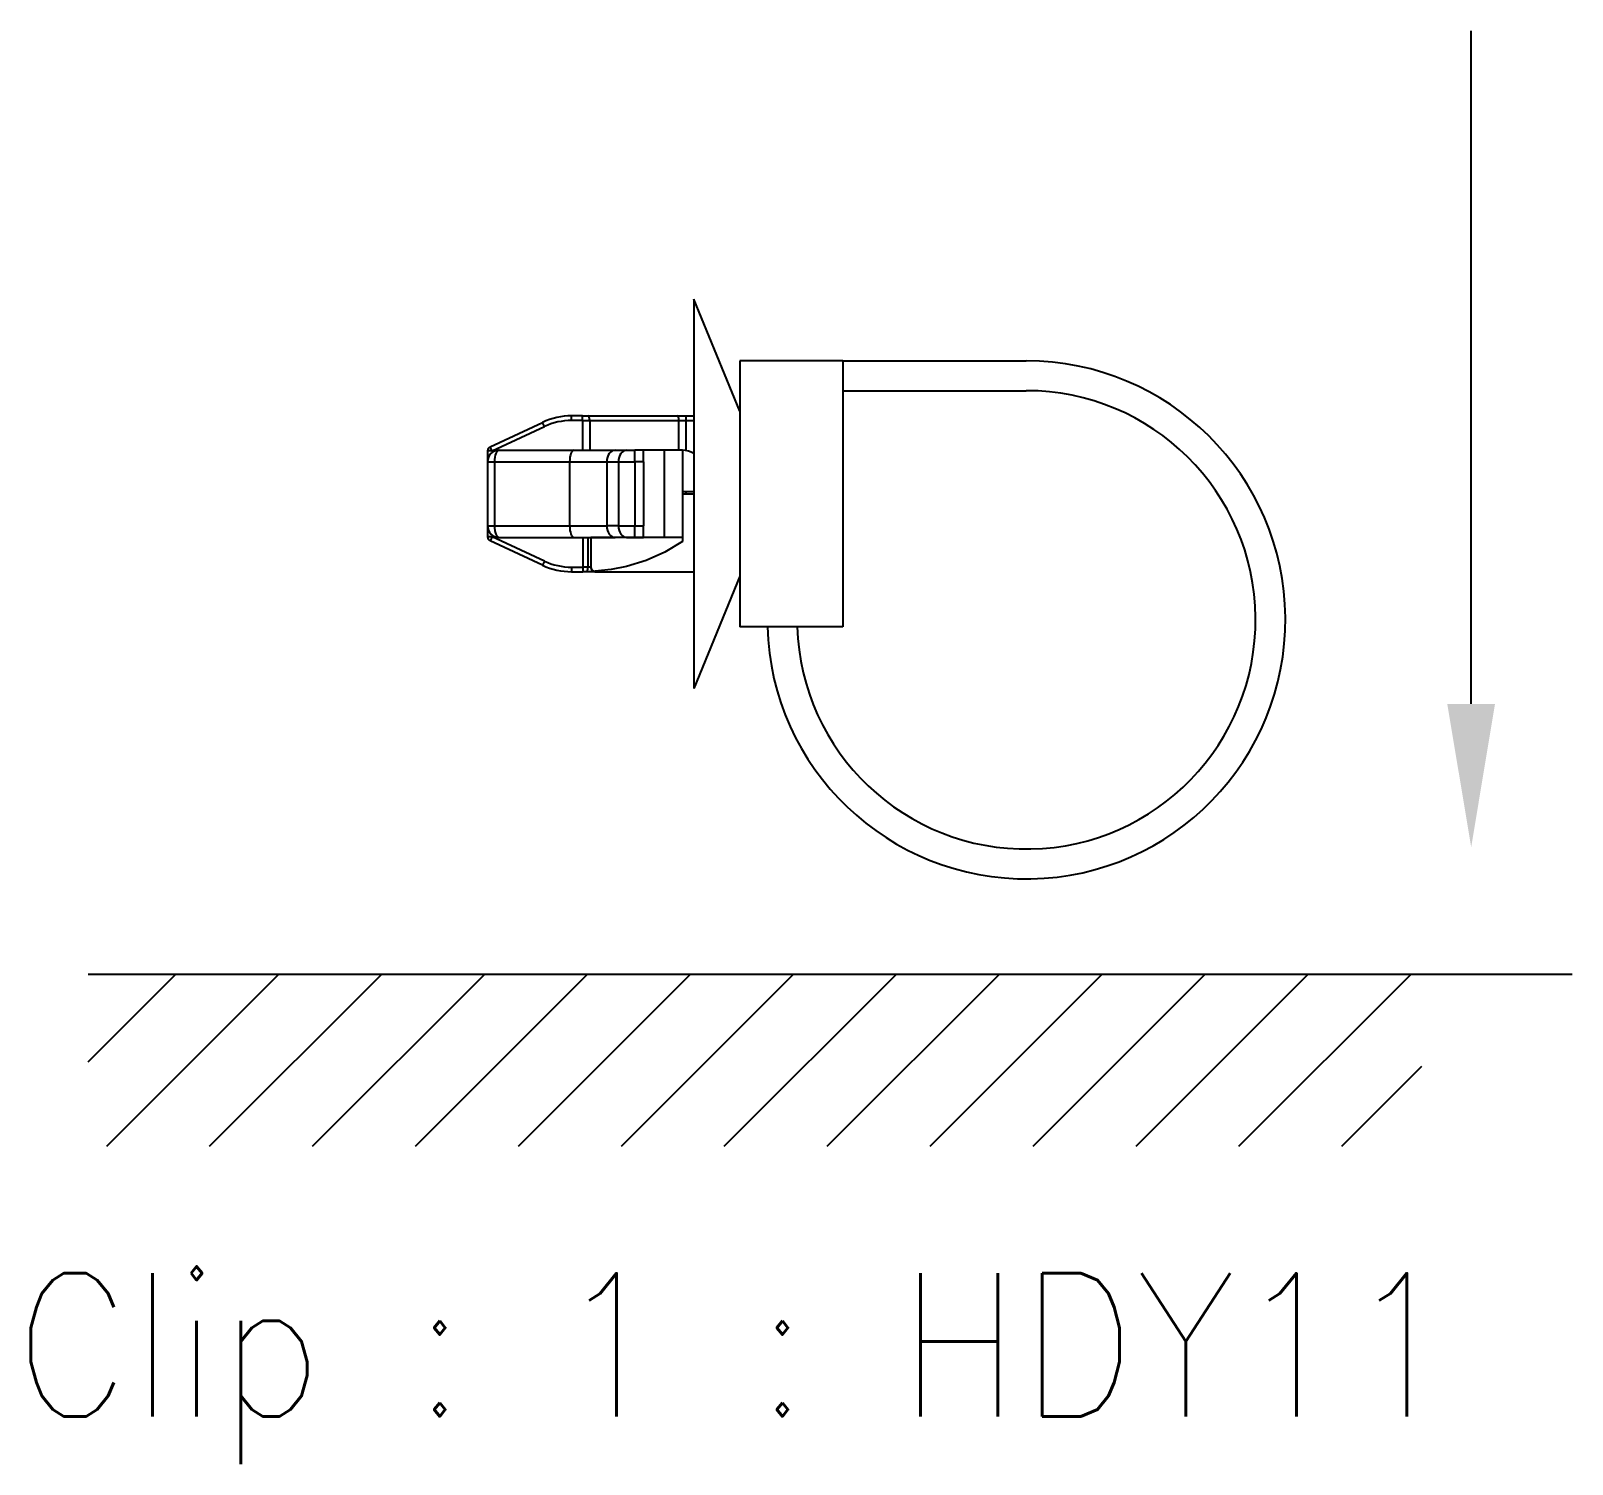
# Model space of a CAD drawing. Header units: inches. Extents: x 47316 to 59086, y 3141 to 11743.
# Drawn here: x 54280.41 to 54307.3, y 8546.21 to 8571.23 of the extents above; entities that cross this region are included whole.
import ezdxf

# ---------------------------------------------------------------- set-up
doc = ezdxf.new("R2010")
doc.units = ezdxf.units.IN
doc.header["$MEASUREMENT"] = 0
doc.styles.get("Standard").update_dxf_attribs({"font": ''})
doc.styles.get('Standard').set_extended_font_data('SimSun')

msp = doc.modelspace()

# ---------------------------------------------------------------- linework, layer by layer
at = {"color": 7, "lineweight": -2}
msp.add_line((54305.538, 8559.482), (54305.538, 8571.23), dxfattribs=at)
at = {"color": 0, "linetype": 'ByBlock', "lineweight": -3, "ltscale": 0.132311}
for p, q in [((54292.776, 8564.589), (54291.976, 8566.549)), ((54292.776, 8561.709), (54291.976, 8559.749))]:
    msp.add_line(p, q, dxfattribs=at)
at = {"color": 0, "linetype": 'ByBlock', "lineweight": -3, "ltscale": 0.425}
msp.add_line((54291.976, 8566.549), (54291.976, 8559.749), dxfattribs=at)
at = {"color": 0, "linetype": 'ByBlock', "lineweight": -3, "ltscale": 0.096026}
for p, q in [((54292.776, 8565.469), (54292.776, 8563.932)), ((54292.776, 8562.365), (54292.776, 8560.829))]:
    msp.add_line(p, q, dxfattribs=at)
at = {"color": 0, "linetype": 'ByBlock', "lineweight": -3, "ltscale": 0.1125}
for p, q in [((54294.576, 8565.469), (54292.776, 8565.469)), ((54294.576, 8560.829), (54292.776, 8560.829))]:
    msp.add_line(p, q, dxfattribs=at)
at = {"color": 0, "linetype": 'ByBlock', "lineweight": -3, "ltscale": 0.2}
for p, q in [((54294.576, 8565.469), (54297.776, 8565.469)), ((54294.576, 8564.949), (54297.776, 8564.949))]:
    msp.add_line(p, q, dxfattribs=at)
at = {"color": 0, "linetype": 'ByBlock', "lineweight": -3, "ltscale": 0.289999}
msp.add_line((54294.576, 8565.469), (54294.576, 8560.829), dxfattribs=at)
at = {"color": 0, "linetype": 'ByBlock', "lineweight": -3, "ltscale": 0.062942}
for p, q in [((54288.422, 8563.97), (54289.335, 8564.396)), ((54289.335, 8561.901), (54288.422, 8562.327))]:
    msp.add_line(p, q, dxfattribs=at)
at = {"color": 0, "linetype": 'ByBlock', "lineweight": -3, "ltscale": 0.062941}
for p, q in [((54288.456, 8563.898), (54289.369, 8564.324)), ((54289.369, 8561.974), (54288.456, 8562.4))]:
    msp.add_line(p, q, dxfattribs=at)
at = {"color": 0, "linetype": 'ByBlock', "lineweight": -3, "ltscale": 0.005}
for p, q in [((54289.369, 8564.324), (54289.335, 8564.396)), ((54289.842, 8564.429), (54289.842, 8564.509)), ((54290.031, 8564.429), (54290.031, 8564.509)), ((54291.841, 8564.429), (54291.841, 8564.509)), ((54288.456, 8563.898), (54288.376, 8563.898)), ((54288.456, 8563.898), (54288.422, 8563.97)), ((54288.456, 8562.4), (54288.376, 8562.4)), ((54288.456, 8562.4), (54288.422, 8562.327)), ((54289.369, 8561.974), (54289.335, 8561.901)), ((54289.842, 8561.869), (54289.842, 8561.789)), ((54290.038, 8561.869), (54290.038, 8561.789))]:
    msp.add_line(p, q, dxfattribs=at)
at = {"color": 0, "linetype": 'ByBlock', "lineweight": -3, "ltscale": 0.011804}
for p, q in [((54290.031, 8564.509), (54289.842, 8564.509)), ((54290.031, 8564.429), (54289.842, 8564.429))]:
    msp.add_line(p, q, dxfattribs=at)
at = {"color": 0, "linetype": 'ByBlock', "lineweight": -3, "ltscale": 0.006325}
msp.add_line((54290.031, 8564.509), (54290.132, 8564.509), dxfattribs=at)
at = {"color": 0, "linetype": 'ByBlock', "lineweight": -3, "ltscale": 0.007907}
msp.add_line((54290.031, 8564.429), (54290.158, 8564.429), dxfattribs=at)
at = {"color": 0, "linetype": 'ByBlock', "lineweight": -3, "ltscale": 0.0325}
for p, q in [((54290.031, 8564.429), (54290.031, 8563.909)), ((54290.158, 8564.429), (54290.158, 8563.909)), ((54291.714, 8563.909), (54291.714, 8564.429)), ((54290.038, 8562.389), (54290.038, 8561.869)), ((54290.127, 8562.389), (54290.127, 8561.869))]:
    msp.add_line(p, q, dxfattribs=at)
at = {"color": 0, "linetype": 'ByBlock', "lineweight": -3, "ltscale": 0.097302}
for p, q in [((54290.132, 8564.509), (54291.689, 8564.509)), ((54290.158, 8564.429), (54291.714, 8564.429))]:
    msp.add_line(p, q, dxfattribs=at)
at = {"color": 0, "linetype": 'ByBlock', "lineweight": -3, "ltscale": 0.009488}
msp.add_line((54291.689, 8564.509), (54291.841, 8564.509), dxfattribs=at)
at = {"color": 0, "linetype": 'ByBlock', "lineweight": -3, "ltscale": 0.007906}
msp.add_line((54291.714, 8564.429), (54291.841, 8564.429), dxfattribs=at)
at = {"color": 0, "linetype": 'ByBlock', "lineweight": -3, "ltscale": 0.008443}
for p, q in [((54291.841, 8564.509), (54291.976, 8564.509)), ((54291.841, 8564.429), (54291.976, 8564.429))]:
    msp.add_line(p, q, dxfattribs=at)
at = {"color": 0, "linetype": 'ByBlock', "lineweight": -3, "ltscale": 0.032832}
msp.add_line((54291.841, 8563.903), (54291.841, 8564.429), dxfattribs=at)
at = {"color": 0, "linetype": 'ByBlock', "lineweight": -3, "ltscale": 0.011816}
for p, q in [((54288.376, 8563.898), (54288.376, 8563.709)), ((54288.376, 8562.589), (54288.376, 8562.4))]:
    msp.add_line(p, q, dxfattribs=at)
at = {"color": 0, "linetype": 'ByBlock', "lineweight": -3, "ltscale": 0.001816}
for p, q in [((54288.456, 8563.898), (54288.456, 8563.869)), ((54288.456, 8562.429), (54288.456, 8562.4))]:
    msp.add_line(p, q, dxfattribs=at)
at = {"color": 0, "linetype": 'ByBlock', "lineweight": -3, "ltscale": 0.081943}
for p, q in [((54288.576, 8563.909), (54289.887, 8563.909)), ((54288.497, 8563.709), (54289.808, 8563.709)), ((54288.497, 8562.589), (54289.808, 8562.589)), ((54288.576, 8562.389), (54289.887, 8562.389))]:
    msp.add_line(p, q, dxfattribs=at)
at = {"color": 0, "linetype": 'ByBlock', "lineweight": -3, "ltscale": 0.04455}
for p, q in [((54289.887, 8563.909), (54290.6, 8563.909)), ((54289.887, 8562.389), (54290.6, 8562.389))]:
    msp.add_line(p, q, dxfattribs=at)
at = {"color": 0, "linetype": 'ByBlock', "lineweight": -3, "ltscale": 0.012637}
for p, q in [((54290.6, 8563.909), (54290.802, 8563.909)), ((54290.456, 8563.709), (54290.658, 8563.709)), ((54290.658, 8562.589), (54290.456, 8562.589)), ((54290.802, 8562.389), (54290.6, 8562.389))]:
    msp.add_line(p, q, dxfattribs=at)
at = {"color": 0, "linetype": 'ByBlock', "lineweight": -3, "ltscale": 0.009006}
for p, q in [((54290.802, 8563.909), (54290.946, 8563.909)), ((54290.802, 8562.389), (54290.946, 8562.389))]:
    msp.add_line(p, q, dxfattribs=at)
at = {"color": 0, "linetype": 'ByBlock', "lineweight": -3, "ltscale": 0.009364}
for p, q in [((54291.096, 8563.909), (54290.946, 8563.909)), ((54291.096, 8563.709), (54290.946, 8563.709)), ((54290.946, 8562.589), (54291.096, 8562.589)), ((54290.946, 8562.389), (54291.096, 8562.389))]:
    msp.add_line(p, q, dxfattribs=at)
at = {"color": 0, "linetype": 'ByBlock', "lineweight": -3, "ltscale": 0.0125}
for p, q in [((54290.946, 8563.709), (54290.946, 8563.909)), ((54291.096, 8563.709), (54291.096, 8563.909)), ((54291.776, 8563.189), (54291.976, 8563.189)), ((54291.776, 8563.149), (54291.976, 8563.149)), ((54290.946, 8562.389), (54290.946, 8562.589)), ((54291.096, 8562.389), (54291.096, 8562.589))]:
    msp.add_line(p, q, dxfattribs=at)
at = {"color": 0, "linetype": 'ByBlock', "lineweight": -3, "ltscale": 0.022501}
for p, q in [((54291.456, 8563.909), (54291.096, 8563.909)), ((54291.456, 8562.389), (54291.096, 8562.389))]:
    msp.add_line(p, q, dxfattribs=at)
at = {"color": 0, "linetype": 'ByBlock', "lineweight": -3, "ltscale": 0.02}
for p, q in [((54291.776, 8563.909), (54291.456, 8563.909)), ((54291.776, 8562.389), (54291.456, 8562.389))]:
    msp.add_line(p, q, dxfattribs=at)
at = {"color": 0, "linetype": 'ByBlock', "lineweight": -3, "ltscale": 0.095}
for p, q in [((54291.456, 8563.909), (54291.456, 8562.389)), ((54291.776, 8563.909), (54291.776, 8562.389))]:
    msp.add_line(p, q, dxfattribs=at)
at = {"color": 0, "linetype": 'ByBlock', "lineweight": -3, "ltscale": 0.097948}
msp.add_line((54292.776, 8563.932), (54292.776, 8562.365), dxfattribs=at)
at = {"color": 0, "linetype": 'ByBlock', "lineweight": -3, "ltscale": 0.07}
for p, q in [((54288.376, 8563.709), (54288.376, 8562.589)), ((54288.497, 8563.709), (54288.497, 8562.589)), ((54289.808, 8563.709), (54289.808, 8562.589)), ((54290.456, 8563.709), (54290.456, 8562.589)), ((54290.658, 8563.709), (54290.658, 8562.589)), ((54290.946, 8563.709), (54290.946, 8562.589)), ((54291.096, 8563.709), (54291.096, 8562.589))]:
    msp.add_line(p, q, dxfattribs=at)
at = {"color": 0, "linetype": 'ByBlock', "lineweight": -3, "ltscale": 0.007544}
for p, q in [((54288.376, 8563.709), (54288.497, 8563.709)), ((54288.376, 8562.589), (54288.497, 8562.589))]:
    msp.add_line(p, q, dxfattribs=at)
at = {"color": 0, "linetype": 'ByBlock', "lineweight": -3, "ltscale": 0.0405}
for p, q in [((54289.808, 8563.709), (54290.456, 8563.709)), ((54289.808, 8562.589), (54290.456, 8562.589))]:
    msp.add_line(p, q, dxfattribs=at)
at = {"color": 0, "linetype": 'ByBlock', "lineweight": -3, "ltscale": 0.018011}
for p, q in [((54290.658, 8563.709), (54290.946, 8563.709)), ((54290.658, 8562.589), (54290.946, 8562.589))]:
    msp.add_line(p, q, dxfattribs=at)
at = {"color": 0, "linetype": 'ByBlock', "lineweight": -3, "ltscale": 0.0025}
msp.add_line((54291.841, 8563.149), (54291.841, 8563.189), dxfattribs=at)
at = {"color": 0, "linetype": 'ByBlock', "lineweight": -3, "ltscale": 0.005363}
msp.add_line((54290.038, 8562.389), (54290.123, 8562.389), dxfattribs=at)
at = {"color": 0, "linetype": 'ByBlock', "lineweight": -3, "ltscale": 0.000233459}
msp.add_line((54290.123, 8562.389), (54290.127, 8562.389), dxfattribs=at)
at = {"color": 0, "linetype": 'ByBlock', "lineweight": -3, "ltscale": 0.003059}
msp.add_line((54290.127, 8562.389), (54290.176, 8562.389), dxfattribs=at)
at = {"color": 0, "linetype": 'ByBlock', "lineweight": -3, "ltscale": 0.1}
msp.add_line((54291.776, 8562.389), (54290.176, 8562.389), dxfattribs=at)
at = {"color": 0, "linetype": 'ByBlock', "lineweight": -3, "ltscale": 0.031953}
msp.add_line((54290.176, 8562.389), (54290.176, 8561.877), dxfattribs=at)
at = {"color": 0, "linetype": 'ByBlock', "lineweight": -3, "ltscale": 0.004339}
msp.add_line((54291.776, 8562.389), (54291.776, 8562.319), dxfattribs=at)
at = {"color": 0, "linetype": 'ByBlock', "lineweight": -3, "ltscale": 0.012206}
for p, q in [((54289.842, 8561.869), (54290.038, 8561.869)), ((54289.842, 8561.789), (54290.038, 8561.789))]:
    msp.add_line(p, q, dxfattribs=at)
at = {"color": 0, "linetype": 'ByBlock', "lineweight": -3, "ltscale": 0.005597}
msp.add_line((54290.127, 8561.869), (54290.038, 8561.869), dxfattribs=at)
at = {"color": 0, "linetype": 'ByBlock', "lineweight": -3, "ltscale": 0.004477}
msp.add_line((54290.109, 8561.789), (54290.038, 8561.789), dxfattribs=at)
at = {"color": 0, "linetype": 'ByBlock', "lineweight": -3, "ltscale": 0.00896}
msp.add_line((54290.253, 8561.789), (54290.109, 8561.789), dxfattribs=at)
at = {"color": 0, "linetype": 'ByBlock', "lineweight": -3, "ltscale": 0.002986}
msp.add_line((54290.175, 8561.869), (54290.127, 8561.869), dxfattribs=at)
at = {"color": 0, "linetype": 'ByBlock', "lineweight": -3, "ltscale": 9.0198e-05}
msp.add_line((54290.176, 8561.869), (54290.175, 8561.869), dxfattribs=at)
at = {"color": 0, "linetype": 'ByBlock', "lineweight": -3, "ltscale": 0.000495148}
msp.add_line((54290.176, 8561.877), (54290.176, 8561.869), dxfattribs=at)
at = {"color": 0, "linetype": 'ByBlock', "lineweight": -3, "ltscale": 0.107719}
msp.add_line((54290.253, 8561.789), (54291.976, 8561.789), dxfattribs=at)
at = {"color": 0, "linetype": 'ByBlock', "lineweight": -3, "ltscale": 0.000715637}
msp.add_line((54290.256, 8561.801), (54290.256, 8561.79), dxfattribs=at)
at = {"color": 0, "lineweight": -2}
for p, q in [((54281.408, 8553.235, 0), (54282.937, 8554.765, 0)), ((54281.408, 8554.765, 0), (54307.3, 8554.765, 0)), ((54281.73, 8551.761, 0), (54284.733, 8554.765, 0)), ((54283.526, 8551.761, 0), (54286.529, 8554.765, 0)), ((54285.322, 8551.761, 0), (54288.326, 8554.765, 0)), ((54287.118, 8551.761, 0), (54290.122, 8554.765, 0)), ((54288.914, 8551.761, 0), (54291.918, 8554.765, 0)), ((54290.71, 8551.761, 0), (54293.714, 8554.765, 0)), ((54292.506, 8551.761, 0), (54295.51, 8554.765, 0)), ((54294.302, 8551.761, 0), (54297.306, 8554.765, 0)), ((54296.098, 8551.761, 0), (54299.102, 8554.765, 0)), ((54297.894, 8551.761, 0), (54300.898, 8554.765, 0)), ((54299.69, 8551.761, 0), (54302.694, 8554.765, 0)), ((54301.486, 8551.761, 0), (54304.49, 8554.765, 0)), ((54303.282, 8551.761, 0), (54304.679, 8553.157, 0))]:
    msp.add_line(p, q, dxfattribs=at)
at = {"color": 0, "linetype": 'ByBlock', "lineweight": -3}
msp.add_lwpolyline([(54291.776, 8562.319), (54291.468, 8562.129), (54291.141, 8561.983), (54290.802, 8561.881), (54290.531, 8561.83), (54290.256, 8561.801)], dxfattribs=at)
for centre, radius, start, end in [((54297.776, 8560.949), 4.52, 181.5213, 90), ((54297.776, 8560.949), 4, 181.7191, 90), ((54289.842, 8563.309), 1.2, 90, 115.0169), ((54289.842, 8563.309), 1.12, 90, 115.0169), ((54288.456, 8563.898), 0.08, 115.0169, 180), ((54288.576, 8563.709), 0.2, 90, 180), ((54291.776, 8563.509), 0.4, 60, 90), ((54288.576, 8562.589), 0.2, 180, 270), ((54288.456, 8562.4), 0.08, 180, 244.9831), ((54289.842, 8562.989), 1.12, 244.9831, 270), ((54289.842, 8562.989), 1.2, 244.9831, 270), ((54290.251, 8561.875), 0.0745, 178.3994, 274.0763), ((54290.256, 8561.87), 0.0799, 180.0574, 270.0573), ((54290.254, 8561.792), 0.00347, 251.1624, 314.3906)]:
    msp.add_arc(centre, radius, start, end, dxfattribs=at)
for centre, major_axis, ratio, start_param, end_param in [((54290.132, 8564.429), (0, -0.08), 0.316228, 1.570796, 3.141593), ((54291.689, 8564.429), (0, -0.08), 0.316228, 1.570796, 3.141593), ((54288.576, 8563.709), (0, -0.2), 0.396439, 3.141593, 4.712389), ((54289.887, 8563.709), (0, -0.2), 0.396439, 3.141593, 4.712389), ((54290.6, 8563.709), (0, -0.2), 0.720438, 3.141593, 4.712389), ((54290.802, 8563.709), (0, -0.2), 0.720438, 3.141593, 4.712389), ((54288.576, 8562.589), (0, -0.2), 0.396439, 4.712389, 6.283185), ((54289.887, 8562.589), (0, -0.2), 0.396439, 4.712389, 6.283185), ((54290.6, 8562.589), (0, -0.2), 0.720438, 4.712389, 6.283185), ((54290.802, 8562.589), (0, -0.2), 0.720438, 4.712389, 6.283185), ((54290.109, 8561.869), (0, 0.08), 0.22389, 3.141593, 4.712389), ((54290.253, 8561.869), (0, 0.08), 0.97071, 1.570796, 3.141593)]:
    msp.add_ellipse(centre, major_axis=major_axis, ratio=ratio, start_param=start_param, end_param=end_param, dxfattribs=at)
at = {"color": 7, "lineweight": -2}
msp.add_solid([(54305.954, 8559.482), (54305.538, 8556.982), (54305.121, 8559.482)], dxfattribs=at)

# ---------------------------------------------------------------- texts
at = {"color": 42, "linetype": 'Continuous', "lineweight": 15, "insert": (54280.117, 8549.546), "char_height": 2.5, "width": 30.10714, "attachment_point": 1}
msp.add_mtext('\\Fromans.shx;\\W0.9000000000;\\T1.0000000000;\\o\\lClip : 1 : HDY11', dxfattribs=at)

doc.saveas('drawing.dxf')
